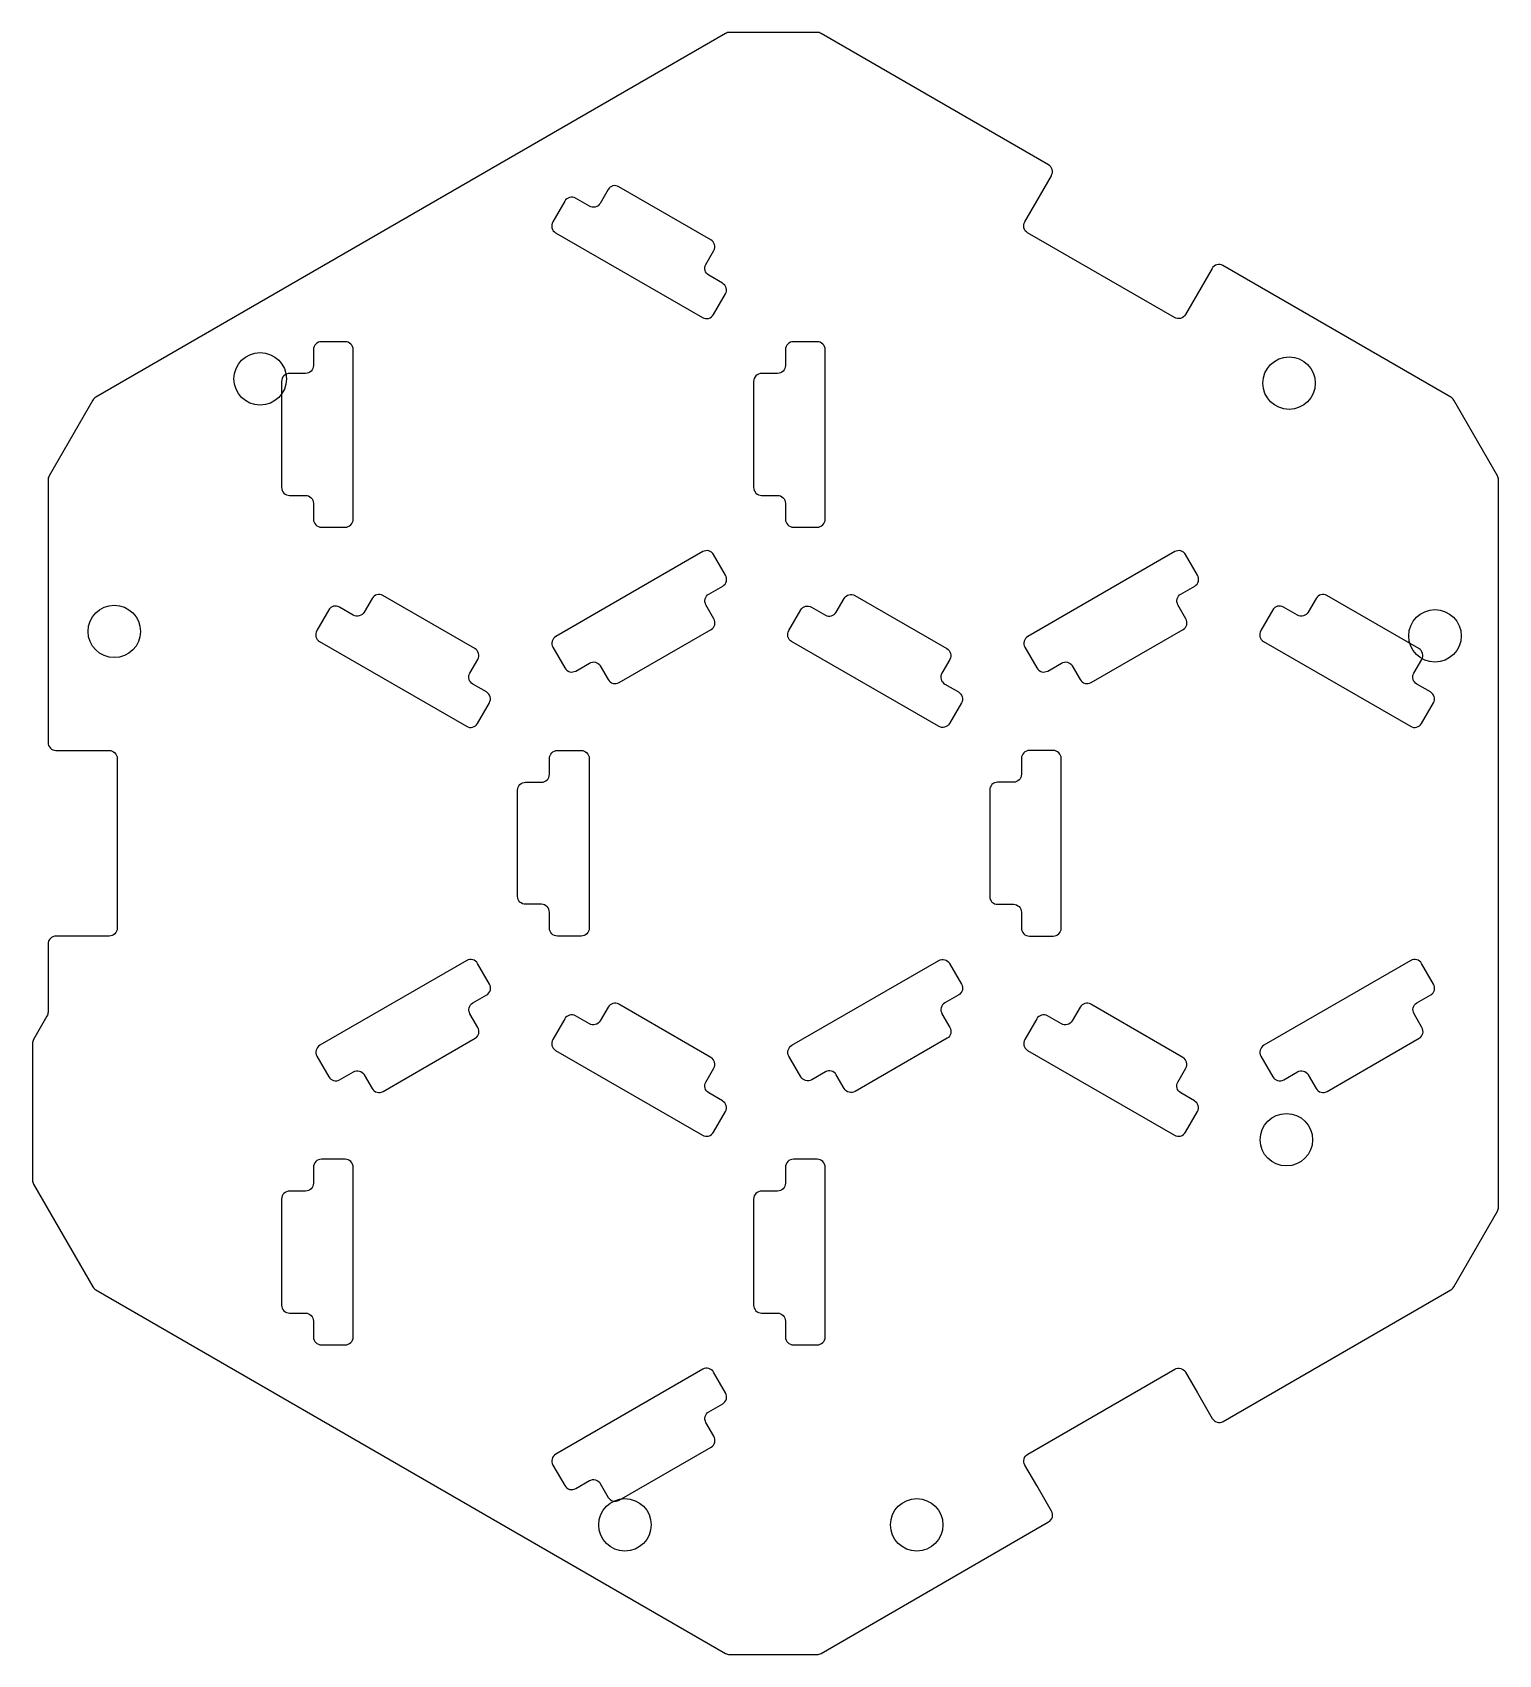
# Model space of a CAD drawing. Header units: millimetres. Extents: x -17 to 76, y -51 to 51.
import ezdxf

# ---------------------------------------------------------------- set-up
doc = ezdxf.new("R2010")
doc.units = ezdxf.units.MM
doc.layers.get('0').update_dxf_attribs({"linetype": 'CONTINUOUS'})

msp = doc.modelspace()

# ---------------------------------------------------------------- linework, layer by layer
for points in [[(-16.48, -21.24), (-12.75, -27.71, 0.131652), (-12.57, -27.9), (27.06, -50.77, 0.131652), (27.31, -50.84), (32.82, -50.84, 0.131652), (33.07, -50.77), (47.39, -42.5, 0.414214), (47.58, -41.82), (46.65, -40.21), (45.9, -38.92, -0.414214), (46.08, -38.23), (55.33, -32.89, -0.414214), (56.01, -33.08), (56.76, -34.38), (57.69, -35.98, 0.414214), (58.37, -36.17), (72.7, -27.9, 0.131652), (72.88, -27.71), (75.63, -22.94, 0.131652), (75.7, -22.69), (75.7, 23.07, 0.131652), (75.63, 23.32), (72.88, 28.09, 0.131652), (72.7, 28.27), (58.36, 36.55, 0.414214), (57.67, 36.37), (56.75, 34.76), (56, 33.46, -0.414214), (55.31, 33.28), (46.07, 38.61, -0.414214), (45.89, 39.3), (46.64, 40.6), (47.56, 42.2, 0.414214), (47.38, 42.89), (33.07, 51.15, 0.131652), (32.82, 51.22), (27.31, 51.22, 0.131652), (27.06, 51.15), (-12.57, 28.27, 0.131652), (-12.75, 28.09), (-15.5, 23.32, 0.131652), (-15.57, 23.07), (-15.57, 6.54, 0.414214), (-15.07, 6.04), (-13.22, 6.04), (-11.72, 6.04, -0.414214), (-11.22, 5.54), (-11.22, -5.14, -0.414214), (-11.72, -5.64), (-13.22, -5.64), (-15.07, -5.64, 0.414214), (-15.57, -6.14), (-15.57, -10.43, -0.131649), (-15.64, -10.68), (-16.48, -12.14, 0.131642), (-16.55, -12.39), (-16.55, -20.99, 0.131659)], [(16.19, 39.3, 0.414214), (16.37, 38.61), (25.61, 33.28, 0.414214), (26.3, 33.46), (27.05, 34.76, 0.414214), (26.86, 35.44), (26, 35.94, -0.414214), (25.82, 36.62), (26.32, 37.49, 0.414215), (26.13, 38.17), (20.35, 41.51, 0.414212), (19.67, 41.33), (19.17, 40.46, -0.414214), (18.49, 40.28), (17.62, 40.78, 0.414213), (16.94, 40.6)], [(3.13, 20.09, 0.414214), (3.63, 20.59), (3.63, 31.26, 0.414214), (3.13, 31.76), (1.63, 31.76, 0.414214), (1.13, 31.26), (1.13, 30.26, -0.414214), (0.63, 29.76), (-0.37, 29.76, 0.414214), (-0.87, 29.26), (-0.87, 22.59, 0.414214), (-0.37, 22.09), (0.63, 22.09, -0.414214), (1.13, 21.59), (1.13, 20.59, 0.414214), (1.63, 20.09)], [(32.83, 20.09, 0.414214), (33.33, 20.59), (33.33, 31.26, 0.414214), (32.83, 31.76), (31.33, 31.76, 0.414214), (30.83, 31.26), (30.83, 30.26, -0.414214), (30.33, 29.76), (29.33, 29.76, 0.414214), (28.83, 29.26), (28.83, 22.59, 0.414214), (29.33, 22.09), (30.33, 22.09, -0.414214), (30.83, 21.59), (30.83, 20.59, 0.414214), (31.33, 20.09)], [(26.31, 18.36, 0.414214), (25.63, 18.55), (16.38, 13.21, 0.414214), (16.2, 12.53), (16.95, 11.23, 0.414214), (17.63, 11.04), (18.5, 11.54, -0.414214), (19.18, 11.36), (19.68, 10.5, 0.414214), (20.36, 10.31), (26.15, 13.65, 0.414213), (26.33, 14.33), (25.83, 15.2, -0.414214), (26.01, 15.88), (26.88, 16.38, 0.414214), (27.06, 17.07)], [(56.01, 18.36, 0.414214), (55.33, 18.55), (46.08, 13.21, 0.414214), (45.9, 12.53), (46.65, 11.23, 0.414214), (47.33, 11.04), (48.2, 11.54, -0.414214), (48.88, 11.36), (49.38, 10.5, 0.414214), (50.06, 10.31), (55.85, 13.65, 0.414213), (56.03, 14.33), (55.53, 15.2, -0.414214), (55.71, 15.88), (56.58, 16.38, 0.414214), (56.76, 17.07)], [(1.34, 13.58, 0.414214), (1.52, 12.89), (10.76, 7.56, 0.414214), (11.45, 7.74), (12.2, 9.04, 0.414214), (12.01, 9.72), (11.15, 10.22, -0.414214), (10.97, 10.9), (11.47, 11.77, 0.414215), (11.28, 12.45), (5.5, 15.79, 0.414212), (4.82, 15.61), (4.32, 14.74, -0.414214), (3.64, 14.56), (2.77, 15.06, 0.414213), (2.09, 14.88)], [(40.46, 7.56), (31.22, 12.89, -0.414214), (31.04, 13.58), (31.79, 14.88, -0.414213), (32.47, 15.06), (33.34, 14.56, 0.414214), (34.02, 14.74), (34.52, 15.61, -0.414212), (35.2, 15.79), (40.98, 12.45, -0.414215), (41.17, 11.77), (40.67, 10.9, 0.414214), (40.85, 10.22), (41.71, 9.72, -0.414214), (41.9, 9.04), (41.15, 7.74, -0.414214)], [(60.74, 13.58, 0.414214), (60.92, 12.89), (70.16, 7.56, 0.414214), (70.85, 7.74), (71.6, 9.04, 0.414214), (71.41, 9.72), (70.55, 10.22, -0.414214), (70.37, 10.9), (70.87, 11.77, 0.414215), (70.68, 12.45), (64.9, 15.79, 0.414212), (64.22, 15.61), (63.72, 14.74, -0.414214), (63.04, 14.56), (62.17, 15.06, 0.414213), (61.49, 14.88)], [(16.48, 6.04), (17.98, 6.04, -0.414214), (18.48, 5.54), (18.48, -5.14, -0.414214), (17.98, -5.64), (16.48, -5.64, -0.414214), (15.98, -5.14), (15.98, -4.14, 0.414214), (15.48, -3.64), (14.48, -3.64, -0.414214), (13.98, -3.14), (13.98, 3.54, -0.414214), (14.48, 4.04), (15.48, 4.04, 0.414214), (15.98, 4.54), (15.98, 5.54, -0.414214)], [(47.68, -5.64, 0.414214), (48.18, -5.14), (48.18, 5.54, 0.414214), (47.68, 6.04), (46.18, 6.04, 0.414214), (45.68, 5.54), (45.68, 4.54, -0.414214), (45.18, 4.04), (44.18, 4.04, 0.414214), (43.68, 3.54), (43.68, -3.14, 0.414214), (44.18, -3.64), (45.18, -3.64, -0.414214), (45.68, -4.14), (45.68, -5.14, 0.414214), (46.18, -5.64)], [(11.46, -7.36, 0.414214), (10.78, -7.17), (1.53, -12.51, 0.414214), (1.35, -13.19), (2.1, -14.49, 0.414214), (2.78, -14.68), (3.65, -14.18, -0.414214), (4.33, -14.36), (4.83, -15.23, 0.414214), (5.51, -15.41), (11.3, -12.07, 0.414213), (11.48, -11.39), (10.98, -10.52, -0.414214), (11.16, -9.84), (12.03, -9.34, 0.414214), (12.21, -8.66)], [(31.23, -12.51), (40.48, -7.17, -0.414214), (41.16, -7.36), (41.91, -8.66, -0.414214), (41.73, -9.34), (40.86, -9.84, 0.414214), (40.68, -10.52), (41.18, -11.39, -0.414213), (41, -12.07), (35.21, -15.41, -0.414214), (34.53, -15.23), (34.03, -14.36, 0.414214), (33.35, -14.18), (32.48, -14.68, -0.414214), (31.8, -14.49), (31.05, -13.19, -0.414214)], [(70.86, -7.36, 0.414214), (70.18, -7.17), (60.93, -12.51, 0.414214), (60.75, -13.19), (61.5, -14.49, 0.414214), (62.18, -14.68), (63.05, -14.18, -0.414214), (63.73, -14.36), (64.23, -15.23, 0.414214), (64.91, -15.41), (70.7, -12.07, 0.414213), (70.88, -11.39), (70.38, -10.52, -0.414214), (70.56, -9.84), (71.43, -9.34, 0.414214), (71.61, -8.66)], [(16.19, -12.14, 0.414214), (16.37, -12.83), (25.61, -18.17, 0.414214), (26.3, -17.98), (27.05, -16.68, 0.414214), (26.86, -16), (26, -15.5, -0.414214), (25.82, -14.82), (26.32, -13.95, 0.414215), (26.13, -13.27), (20.35, -9.93, 0.414212), (19.67, -10.11), (19.17, -10.98, -0.414214), (18.49, -11.16), (17.62, -10.66, 0.414213), (16.94, -10.85)], [(45.89, -12.14, 0.414214), (46.07, -12.83), (55.31, -18.17, 0.414214), (56, -17.98), (56.75, -16.68, 0.414214), (56.56, -16), (55.7, -15.5, -0.414214), (55.52, -14.82), (56.02, -13.95, 0.414215), (55.83, -13.27), (50.05, -9.93, 0.414212), (49.37, -10.11), (48.87, -10.98, -0.414214), (48.19, -11.16), (47.32, -10.66, 0.414213), (46.64, -10.85)], [(3.13, -31.36, 0.414214), (3.63, -30.86), (3.63, -20.18, 0.414214), (3.13, -19.68), (1.63, -19.68, 0.414214), (1.13, -20.18), (1.13, -21.18, -0.414214), (0.63, -21.68), (-0.37, -21.68, 0.414214), (-0.87, -22.18), (-0.87, -28.86, 0.414214), (-0.37, -29.36), (0.63, -29.36, -0.414214), (1.13, -29.86), (1.13, -30.86, 0.414214), (1.63, -31.36)], [(32.83, -31.36, 0.414214), (33.33, -30.86), (33.33, -20.18, 0.414214), (32.83, -19.68), (31.33, -19.68, 0.414214), (30.83, -20.18), (30.83, -21.18, -0.414214), (30.33, -21.68), (29.33, -21.68, 0.414214), (28.83, -22.18), (28.83, -28.86, 0.414214), (29.33, -29.36), (30.33, -29.36, -0.414214), (30.83, -29.86), (30.83, -30.86, 0.414214), (31.33, -31.36)], [(26.31, -33.08, 0.414214), (25.63, -32.89), (16.38, -38.23, 0.414214), (16.2, -38.92), (16.95, -40.21, 0.414214), (17.63, -40.4), (18.5, -39.9, -0.414214), (19.18, -40.08), (19.68, -40.95, 0.414214), (20.36, -41.13), (26.15, -37.79, 0.414213), (26.33, -37.11), (25.83, -36.24, -0.414214), (26.01, -35.56), (26.88, -35.06, 0.414214), (27.06, -34.38)]]:
    msp.add_lwpolyline(points, format="xyb", close=True)
for centre in [(-2.22, 29.42), (62.52, 29.15), (-11.4, 13.53), (71.7, 13.25), (62.35, -18.45), (20.73, -42.68), (39.09, -42.68)]:
    msp.add_circle(centre, 1.65)

doc.saveas('drawing.dxf')
